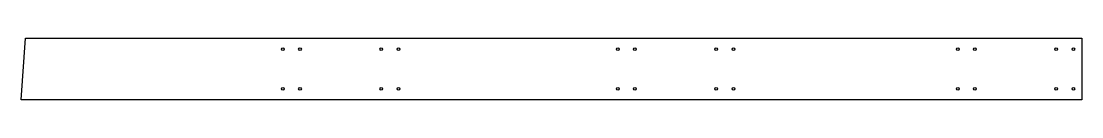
# Model space of a CAD drawing. Header units: millimetres. Extents: x 1109 to 9731, y -250 to 250.
import ezdxf

# ---------------------------------------------------------------- set-up
doc = ezdxf.new("R2010")
doc.units = ezdxf.units.MM
doc.header["$LTSCALE"] = 25
doc.layers.add('3_Pezzi', color=7, linetype='Continuous')
doc.layers.add('5_Bulloni', color=7, linetype='Continuous')

msp = doc.modelspace()

# ---------------------------------------------------------------- linework, layer by layer
at = {"layer": '3_Pezzi', "color": 3, "linetype": 'Continuous'}
for p, q in [((1109.5, -250), (1144.7, 250)), ((1144.7, 250), (9731.3, 250)), ((9731.3, 250), (9731.3, -250)), ((9731.3, -250), (1109.5, -250))]:
    msp.add_line(p, q, dxfattribs=at)
at = {"layer": '5_Bulloni', "color": 5, "linetype": 'Continuous'}
for centre in [(3236.1, 160.1), (3376, 160.1), (4036.7, 160.1), (4176.7, 160.1), (5958.8, 160.1), (6098.8, 160.1), (6759.1, 160.1), (6899.1, 160.1), (8722.6, 160.1), (8862.6, 160.1), (9522.7, 160.1), (9662.7, 160.1), (3236.1, -160.1), (3376, -160.1), (4036.7, -160.1), (4176.7, -160.1), (5958.8, -160.1), (6098.8, -160.1), (6759.1, -160.1), (6899.1, -160.1), (8722.6, -160.1), (8862.6, -160.1), (9522.7, -160.1), (9662.7, -160.1)]:
    msp.add_circle(centre, 11, dxfattribs=at)

doc.saveas('drawing.dxf')
